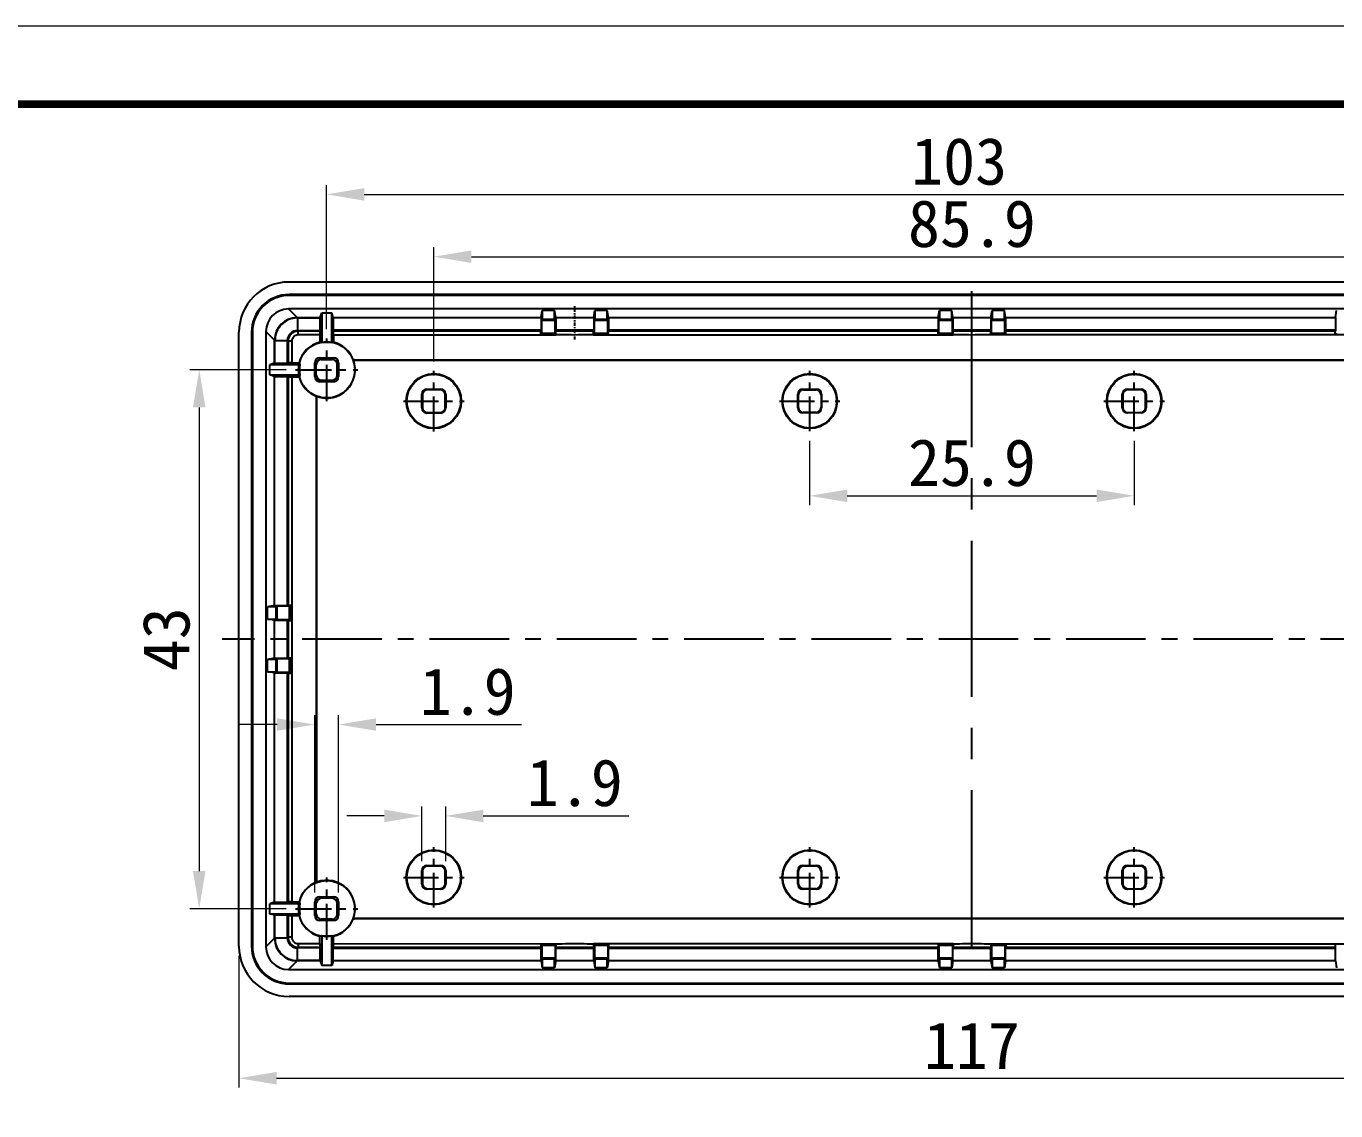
# Model space of a CAD drawing. Header units: millimetres. Extents: x 1833 to 2194, y -395 to -144.
# Drawn here: x 2030.9 to 2135.5, y -230.8 to -144.2 of the extents above; entities that cross this region are included whole.
import ezdxf

# ---------------------------------------------------------------- set-up
doc = ezdxf.new("R2010")
doc.units = ezdxf.units.MM
doc.linetypes.add('CENTER', pattern=[50.8, 31.75, -6.35, 6.35, -6.35])
doc.layers.add('dim', color=3, linetype='Continuous', lineweight=9)
doc.layers.add('from', color=7, linetype='Continuous', lineweight=13)
doc.styles.add('宋体', font='SimSun.ttf')
doc.dimstyles.new('YanXiu', dxfattribs={"dimscale": 1.5, "dimtxt": 2.5, "dimasz": 2.2, "dimexe": 0.65, "dimexo": 0.65, "dimgap": 0.5, "dimtad": 1, "dimdsep": 46, "dimtxsty": '宋体', "dimcen": 0, "dimclrd": 3, "dimclre": 3, "dimclrt": 3, "dimazin": 2, "dimtfac": 1, "dimtofl": 0, "dimtmove": 0, "dimatfit": 3, "dimfxl": 0, "dimlwd": 5, "dimlwe": 5, "dimarcsym": 0})

# ---------------------------------------------------------------- blocks, each defined once
blk = doc.blocks.new('*D13')
at = {"layer": 'Defpoints', "color": 0}
for p in [(2047.92, -217.64), (2164.92, -217.64), (2164.92, -228.17)]:
    blk.add_point(p, dxfattribs=at)
at = {"layer": 'dim', "color": 3, "lineweight": 5}
for p, q in [((2047.92, -218.39), (2047.92, -228.92)), ((2164.92, -218.39), (2164.92, -228.92)), ((2050.92, -228.17), (2161.92, -228.17))]:
    blk.add_line(p, q, dxfattribs=at)
at = {"layer": 'dim', "color": 3}
for points in [[(2050.92, -227.67), (2050.92, -228.67), (2047.92, -228.17)], [(2161.92, -227.67), (2161.92, -228.67), (2164.92, -228.17)]]:
    blk.add_solid(points, dxfattribs=at)
at = {"layer": 'dim', "color": 3, "insert": (2106.42, -225.55), "char_height": 3.75, "attachment_point": 5, "style": '宋体'}
blk.add_mtext('117', dxfattribs=at)
blk = doc.blocks.new('*D11')
at = {"layer": 'Defpoints', "color": 0}
for p in [(2149.37, -162.62), (2063.47, -171.73), (2149.37, -171.73)]:
    blk.add_point(p, dxfattribs=at)
at = {"layer": 'dim', "color": 3, "lineweight": 5}
for p, q in [((2063.47, -170.98), (2063.47, -161.87)), ((2149.37, -170.98), (2149.37, -161.87)), ((2066.47, -162.62), (2146.37, -162.62))]:
    blk.add_line(p, q, dxfattribs=at)
at = {"layer": 'dim', "color": 3}
for points in [[(2066.47, -162.12), (2066.47, -163.12), (2063.47, -162.62)], [(2146.37, -162.12), (2146.37, -163.12), (2149.37, -162.62)]]:
    blk.add_solid(points, dxfattribs=at)
at = {"layer": 'dim', "color": 3, "insert": (2106.42, -160), "char_height": 3.75, "attachment_point": 5, "style": '宋体'}
blk.add_mtext('85.9', dxfattribs=at)
blk = doc.blocks.new('*D10')
at = {"layer": 'Defpoints', "color": 0}
for p in [(2157.92, -157.65), (2054.92, -169.15), (2157.92, -169.15)]:
    blk.add_point(p, dxfattribs=at)
at = {"layer": 'dim', "color": 3, "lineweight": 5}
for p, q in [((2054.92, -168.4), (2054.92, -156.9)), ((2057.92, -157.65), (2154.92, -157.65)), ((2157.92, -168.4), (2157.92, -156.9))]:
    blk.add_line(p, q, dxfattribs=at)
at = {"layer": 'dim', "color": 3}
for points in [[(2057.92, -157.15), (2057.92, -158.15), (2054.92, -157.65)], [(2154.92, -157.15), (2154.92, -158.15), (2157.92, -157.65)]]:
    blk.add_solid(points, dxfattribs=at)
at = {"layer": 'dim', "color": 3, "insert": (2105.4, -155.03), "char_height": 3.75, "attachment_point": 5, "style": '宋体'}
blk.add_mtext('103', dxfattribs=at)
blk = doc.blocks.new('*D9')
at = {"layer": 'Defpoints', "color": 0}
for p in [(2052.43, -171.64), (2044.75, -214.64), (2052.43, -214.64)]:
    blk.add_point(p, dxfattribs=at)
at = {"layer": 'dim', "color": 3, "lineweight": 5}
for p, q in [((2051.68, -171.64), (2044, -171.64)), ((2044.75, -174.64), (2044.75, -211.64)), ((2051.68, -214.64), (2044, -214.64))]:
    blk.add_line(p, q, dxfattribs=at)
at = {"layer": 'dim', "color": 3}
for points in [[(2044.25, -174.64), (2045.25, -174.64), (2044.75, -171.64)], [(2044.25, -211.64), (2045.25, -211.64), (2044.75, -214.64)]]:
    blk.add_solid(points, dxfattribs=at)
at = {"layer": 'dim', "color": 3, "insert": (2042.13, -193.14), "char_height": 3.75, "attachment_point": 5, "rotation": 90, "style": '宋体'}
blk.add_mtext('43', dxfattribs=at)
blk = doc.blocks.new('*D19')
at = {"layer": 'Defpoints', "color": 0}
for p in [(2064.42, -207.24), (2062.52, -211.59), (2064.42, -211.59)]:
    blk.add_point(p, dxfattribs=at)
at = {"layer": 'dim', "color": 3, "lineweight": 5}
for p, q in [((2062.52, -210.84), (2062.52, -206.49)), ((2064.42, -210.84), (2064.42, -206.49)), ((2059.52, -207.24), (2056.52, -207.24)), ((2067.42, -207.24), (2079.03, -207.24))]:
    blk.add_line(p, q, dxfattribs=at)
at = {"layer": 'dim', "color": 3}
for points in [[(2059.52, -206.74), (2059.52, -207.74), (2062.52, -207.24)], [(2067.42, -206.74), (2067.42, -207.74), (2064.42, -207.24)]]:
    blk.add_solid(points, dxfattribs=at)
at = {"layer": 'dim', "color": 3, "insert": (2074.73, -204.61), "char_height": 3.75, "attachment_point": 5, "style": '宋体'}
blk.add_mtext('1.9', dxfattribs=at)
blk = doc.blocks.new('*D20')
at = {"layer": 'Defpoints', "color": 0}
for p in [(2055.87, -199.95), (2053.97, -214.09), (2055.87, -214.09)]:
    blk.add_point(p, dxfattribs=at)
at = {"layer": 'dim', "color": 3, "lineweight": 5}
for p, q in [((2053.97, -213.34), (2053.97, -199.2)), ((2055.87, -213.34), (2055.87, -199.2)), ((2050.97, -199.95), (2047.97, -199.95)), ((2058.87, -199.95), (2070.48, -199.95))]:
    blk.add_line(p, q, dxfattribs=at)
at = {"layer": 'dim', "color": 3}
for points in [[(2050.97, -199.45), (2050.97, -200.45), (2053.97, -199.95)], [(2058.87, -199.45), (2058.87, -200.45), (2055.87, -199.95)]]:
    blk.add_solid(points, dxfattribs=at)
at = {"layer": 'dim', "color": 3, "insert": (2066.18, -197.33), "char_height": 3.75, "attachment_point": 5, "style": '宋体'}
blk.add_mtext('1.9', dxfattribs=at)
blk = doc.blocks.new('*D29')
at = {"layer": 'Defpoints', "color": 0}
for p in [(2093.47, -176.55), (2119.37, -176.55), (2119.37, -181.7)]:
    blk.add_point(p, dxfattribs=at)
at = {"layer": 'dim', "color": 3, "lineweight": 5}
for p, q in [((2093.47, -177.3), (2093.47, -182.45)), ((2119.37, -177.3), (2119.37, -182.45)), ((2096.47, -181.7), (2116.37, -181.7))]:
    blk.add_line(p, q, dxfattribs=at)
at = {"layer": 'dim', "color": 3}
for points in [[(2096.47, -181.2), (2096.47, -182.2), (2093.47, -181.7)], [(2116.37, -181.2), (2116.37, -182.2), (2119.37, -181.7)]]:
    blk.add_solid(points, dxfattribs=at)
at = {"layer": 'dim', "color": 3, "insert": (2106.42, -179.07), "char_height": 3.75, "attachment_point": 5, "style": '宋体'}
blk.add_mtext('25.9', dxfattribs=at)

msp = doc.modelspace()

# ---------------------------------------------------------------- linework, layer by layer
at = {"color": 1, "linetype": 'CENTER', "ltscale": 0.392022}
msp.add_line((2106.424, -217.643), (2106.424, -163.437), dxfattribs=at)
msp.add_line((2106.424, -217.643), (2106.424, -163.437), dxfattribs=at)
at = {"color": 7, "linetype": 'Continuous'}
for p, q in [((2160.925, -164.642), (2051.922, -164.642)), ((2160.924, -165.642), (2051.924, -165.642)), ((2051.924, -165.642), (2051.924, -165.712)), ((2160.924, -165.712), (2051.924, -165.712)), ((2160.976, -166.79), (2051.872, -166.79)), ((2051.872, -166.79), (2052.563, -167.481)), ((2054.398, -167.481), (2054.524, -167.104)), ((2054.524, -167.104), (2055.324, -167.104)), ((2054.524, -167.104), (2054.524, -169.502)), ((2055.449, -167.481), (2055.324, -167.104)), ((2055.324, -169.502), (2055.324, -167.104)), ((2072.039, -167.481), (2072.132, -166.921)), ((2073.116, -166.921), (2072.132, -166.921)), ((2072.132, -166.921), (2072.132, -167.625)), ((2073.209, -167.481), (2073.116, -166.921)), ((2073.116, -167.625), (2073.116, -166.921)), ((2076.239, -167.481), (2076.332, -166.921)), ((2077.316, -166.921), (2076.332, -166.921)), ((2076.332, -166.921), (2076.332, -167.625)), ((2077.409, -167.481), (2077.316, -166.921)), ((2077.316, -167.625), (2077.316, -166.921)), ((2103.739, -167.481), (2103.832, -166.921)), ((2104.816, -166.921), (2103.832, -166.921)), ((2103.832, -166.921), (2103.832, -167.625)), ((2104.909, -167.481), (2104.816, -166.921)), ((2104.816, -167.625), (2104.816, -166.921)), ((2107.939, -167.481), (2108.032, -166.921)), ((2109.016, -166.921), (2108.032, -166.921)), ((2108.032, -166.921), (2108.032, -167.625)), ((2109.109, -167.481), (2109.016, -166.921)), ((2109.016, -167.625), (2109.016, -166.921)), ((2135.439, -167.481), (2135.532, -166.921)), ((2052.563, -167.481), (2054.398, -167.481)), ((2052.589, -167.507), (2054.398, -167.507)), ((2052.589, -167.507), (2052.589, -168.507)), ((2054.398, -167.481), (2054.398, -167.507)), ((2055.449, -167.481), (2072.039, -167.481)), ((2055.449, -167.481), (2055.449, -168.481)), ((2072.039, -167.481), (2072.039, -168.481)), ((2072.132, -167.625), (2072.088, -167.712)), ((2073.159, -167.712), (2072.088, -167.712)), ((2072.088, -168.713), (2072.088, -167.712)), ((2073.116, -167.625), (2072.132, -167.625)), ((2073.116, -167.625), (2073.159, -167.712)), ((2073.159, -168.713), (2073.159, -167.712)), ((2073.209, -167.481), (2076.239, -167.481)), ((2073.209, -167.481), (2073.209, -168.481)), ((2076.239, -167.481), (2076.239, -168.481)), ((2076.332, -167.625), (2076.288, -167.712)), ((2077.359, -167.712), (2076.288, -167.712)), ((2076.288, -168.713), (2076.288, -167.712)), ((2077.316, -167.625), (2076.332, -167.625)), ((2077.316, -167.625), (2077.359, -167.712)), ((2077.359, -168.713), (2077.359, -167.712)), ((2077.409, -167.481), (2103.739, -167.481)), ((2077.409, -167.481), (2077.409, -168.481)), ((2103.739, -167.481), (2103.739, -168.481)), ((2103.832, -167.625), (2103.788, -167.712)), ((2104.859, -167.712), (2103.788, -167.712)), ((2103.788, -168.713), (2103.788, -167.712)), ((2104.816, -167.625), (2103.832, -167.625)), ((2104.816, -167.625), (2104.859, -167.712)), ((2104.859, -168.713), (2104.859, -167.712)), ((2104.909, -167.481), (2107.939, -167.481)), ((2104.909, -167.481), (2104.909, -168.481)), ((2107.939, -167.481), (2107.939, -168.481)), ((2108.032, -167.625), (2107.988, -167.712)), ((2109.059, -167.712), (2107.988, -167.712)), ((2107.988, -168.713), (2107.988, -167.712)), ((2109.016, -167.625), (2108.032, -167.625)), ((2109.016, -167.625), (2109.059, -167.712)), ((2109.059, -168.713), (2109.059, -167.712)), ((2109.109, -167.481), (2135.439, -167.481)), ((2109.109, -167.481), (2109.109, -168.481)), ((2135.439, -167.481), (2135.439, -168.481)), ((2047.924, -217.643), (2047.924, -168.64)), ((2048.925, -168.642), (2048.994, -168.642)), ((2048.925, -168.642), (2048.925, -217.641)), ((2048.994, -168.642), (2048.994, -217.641)), ((2050.072, -168.589), (2050.763, -169.28)), ((2050.072, -168.589), (2050.072, -217.694)), ((2050.763, -171.116), (2050.763, -169.28)), ((2050.789, -169.307), (2051.789, -169.307)), ((2050.789, -171.116), (2050.789, -169.307)), ((2051.789, -169.307), (2051.845, -169.363)), ((2051.789, -171.107), (2051.789, -169.307)), ((2052.589, -168.507), (2054.39, -168.507)), ((2052.589, -168.507), (2052.645, -168.563)), ((2054.371, -168.563), (2052.645, -168.563)), ((2052.645, -168.863), (2052.645, -168.563)), ((2054.368, -168.863), (2052.645, -168.863)), ((2054.368, -168.863), (2054.368, -169.441)), ((2054.39, -168.507), (2054.371, -168.563)), ((2072.039, -168.481), (2055.449, -168.481)), ((2055.449, -168.481), (2055.477, -168.563)), ((2072.025, -168.563), (2055.477, -168.563)), ((2055.479, -168.863), (2073.224, -168.842)), ((2055.479, -168.863), (2055.479, -169.441)), ((2072.088, -168.713), (2072.024, -168.842)), ((2072.039, -168.481), (2072.025, -168.563)), ((2072.088, -168.713), (2073.159, -168.713)), ((2073.159, -168.713), (2073.224, -168.842)), ((2076.239, -168.481), (2073.209, -168.481)), ((2073.209, -168.481), (2073.223, -168.563)), ((2076.225, -168.563), (2073.223, -168.563)), ((2076.288, -168.713), (2076.224, -168.842)), ((2076.224, -168.842), (2104.924, -168.842)), ((2076.239, -168.481), (2076.225, -168.563)), ((2076.288, -168.713), (2077.359, -168.713)), ((2077.359, -168.713), (2077.424, -168.842)), ((2103.739, -168.481), (2077.409, -168.481)), ((2077.409, -168.481), (2077.423, -168.563)), ((2103.725, -168.563), (2077.423, -168.563)), ((2103.788, -168.713), (2103.724, -168.842)), ((2103.739, -168.481), (2103.725, -168.563)), ((2103.788, -168.713), (2104.859, -168.713)), ((2104.859, -168.713), (2104.924, -168.842)), ((2107.939, -168.481), (2104.909, -168.481)), ((2104.909, -168.481), (2104.923, -168.563)), ((2107.925, -168.563), (2104.923, -168.563)), ((2107.988, -168.713), (2107.924, -168.842)), ((2136.624, -168.842), (2107.924, -168.842)), ((2107.939, -168.481), (2107.925, -168.563)), ((2107.988, -168.713), (2109.059, -168.713)), ((2109.059, -168.713), (2109.124, -168.842)), ((2135.439, -168.481), (2109.109, -168.481)), ((2109.109, -168.481), (2109.123, -168.563)), ((2135.425, -168.563), (2109.123, -168.563)), ((2135.488, -168.713), (2135.424, -168.842)), ((2135.439, -168.481), (2135.425, -168.563)), ((2052.145, -169.363), (2051.845, -169.363)), ((2051.845, -169.363), (2051.845, -171.089)), ((2052.145, -169.363), (2052.145, -171.086)), ((2050.763, -171.116), (2050.386, -171.242)), ((2052.785, -171.242), (2050.386, -171.242)), ((2050.386, -172.042), (2050.386, -171.242)), ((2050.763, -171.116), (2050.789, -171.116)), ((2051.789, -171.107), (2051.845, -171.089)), ((2052.145, -171.086), (2052.723, -171.086)), ((2054.093, -171.211), (2053.974, -171.092)), ((2053.974, -172.192), (2053.974, -171.092)), ((2054.093, -172.072), (2054.093, -171.211)), ((2054.374, -170.692), (2055.474, -170.692)), ((2054.493, -170.811), (2054.374, -170.692)), ((2054.493, -170.811), (2055.354, -170.811)), ((2055.354, -170.811), (2055.474, -170.692)), ((2055.754, -171.211), (2055.874, -171.092)), ((2055.754, -172.072), (2055.754, -171.211)), ((2055.874, -171.092), (2055.874, -172.192)), ((2057.145, -170.837), (2155.703, -170.837)), ((2057.145, -170.863), (2057.145, -170.837)), ((2057.145, -170.863), (2155.703, -170.863)), ((2050.386, -172.042), (2052.785, -172.042)), ((2050.763, -172.167), (2050.386, -172.042)), ((2050.763, -172.167), (2051.764, -172.167)), ((2050.763, -190.456), (2050.763, -172.167)), ((2051.764, -172.167), (2051.845, -172.194)), ((2051.764, -172.167), (2051.764, -190.456)), ((2051.845, -172.194), (2051.845, -190.443)), ((2052.145, -172.197), (2052.723, -172.197)), ((2052.145, -172.197), (2052.145, -214.086)), ((2054.093, -172.072), (2053.974, -172.192)), ((2055.874, -172.192), (2055.754, -172.072)), ((2054.493, -172.472), (2054.374, -172.592)), ((2055.474, -172.592), (2054.374, -172.592)), ((2054.493, -172.472), (2055.354, -172.472)), ((2055.474, -172.592), (2055.354, -172.472)), ((2062.924, -173.192), (2064.024, -173.192)), ((2062.924, -173.192), (2062.97, -173.238)), ((2063.978, -173.238), (2062.97, -173.238)), ((2064.024, -173.192), (2063.978, -173.238)), ((2092.967, -173.235), (2092.924, -173.191)), ((2092.924, -173.191), (2094.024, -173.191)), ((2092.967, -173.235), (2093.98, -173.235)), ((2093.98, -173.235), (2094.024, -173.191)), ((2118.824, -173.191), (2119.924, -173.191)), ((2118.824, -173.191), (2118.87, -173.238)), ((2119.878, -173.238), (2118.87, -173.238)), ((2119.878, -173.238), (2119.924, -173.191)), ((2054.145, -173.863), (2054.119, -173.863)), ((2054.119, -212.42), (2054.119, -173.863)), ((2054.145, -212.42), (2054.145, -173.863)), ((2062.524, -173.592), (2062.57, -173.638)), ((2062.524, -174.692), (2062.524, -173.592)), ((2062.57, -173.638), (2062.57, -174.645)), ((2064.424, -173.592), (2064.378, -173.638)), ((2064.378, -174.645), (2064.378, -173.638)), ((2064.424, -173.592), (2064.424, -174.692)), ((2092.524, -174.691), (2092.524, -173.591)), ((2092.567, -173.635), (2092.524, -173.591)), ((2092.567, -174.648), (2092.567, -173.635)), ((2094.38, -173.635), (2094.424, -173.591)), ((2094.38, -173.635), (2094.38, -174.648)), ((2094.424, -173.591), (2094.424, -174.691)), ((2118.424, -174.691), (2118.424, -173.591)), ((2118.424, -173.591), (2118.47, -173.638)), ((2118.47, -173.638), (2118.47, -174.645)), ((2120.278, -173.638), (2120.324, -173.591)), ((2120.278, -174.645), (2120.278, -173.638)), ((2120.324, -173.591), (2120.324, -174.691)), ((2062.524, -174.692), (2062.57, -174.645)), ((2062.924, -175.092), (2062.97, -175.045)), ((2064.024, -175.092), (2062.924, -175.092)), ((2062.97, -175.045), (2063.978, -175.045)), ((2063.978, -175.045), (2064.024, -175.092)), ((2064.378, -174.645), (2064.424, -174.692)), ((2092.567, -174.648), (2092.524, -174.691)), ((2092.967, -175.048), (2092.924, -175.091)), ((2094.024, -175.091), (2092.924, -175.091)), ((2093.98, -175.048), (2092.967, -175.048)), ((2093.98, -175.048), (2094.024, -175.091)), ((2094.38, -174.648), (2094.424, -174.691)), ((2118.424, -174.691), (2118.47, -174.645)), ((2118.824, -175.091), (2118.87, -175.045)), ((2119.924, -175.091), (2118.824, -175.091)), ((2118.87, -175.045), (2119.878, -175.045)), ((2119.924, -175.091), (2119.878, -175.045)), ((2120.324, -174.691), (2120.278, -174.645)), ((2050.763, -190.456), (2050.203, -190.55)), ((2050.855, -190.55), (2050.203, -190.55)), ((2050.203, -191.533), (2050.203, -190.55)), ((2050.763, -190.456), (2051.764, -190.456)), ((2050.855, -190.55), (2050.942, -190.506)), ((2050.855, -190.55), (2050.855, -191.533)), ((2051.943, -190.506), (2050.942, -190.506)), ((2050.942, -190.506), (2050.942, -191.577)), ((2051.764, -190.456), (2051.845, -190.443)), ((2051.943, -190.506), (2052.072, -190.442)), ((2051.943, -191.577), (2051.943, -190.506)), ((2052.072, -191.642), (2052.072, -190.442)), ((2050.203, -191.533), (2050.855, -191.533)), ((2050.763, -191.627), (2050.203, -191.533)), ((2050.763, -191.627), (2051.764, -191.627)), ((2050.763, -194.656), (2050.763, -191.627)), ((2050.855, -191.533), (2050.942, -191.577)), ((2050.942, -191.577), (2051.943, -191.577)), ((2051.764, -191.627), (2051.845, -191.64)), ((2051.764, -191.627), (2051.764, -194.656)), ((2051.845, -191.64), (2051.845, -194.643)), ((2051.943, -191.577), (2052.072, -191.642)), ((2050.763, -194.656), (2050.203, -194.75)), ((2050.855, -194.75), (2050.203, -194.75)), ((2050.203, -195.733), (2050.203, -194.75)), ((2050.763, -194.656), (2051.764, -194.656)), ((2050.855, -194.75), (2050.942, -194.706)), ((2050.855, -194.75), (2050.855, -195.733)), ((2051.943, -194.706), (2050.942, -194.706)), ((2050.942, -194.706), (2050.942, -195.777)), ((2051.764, -194.656), (2051.845, -194.643)), ((2051.943, -194.706), (2052.072, -194.642)), ((2051.943, -195.777), (2051.943, -194.706)), ((2052.072, -195.842), (2052.072, -194.642)), ((2050.203, -195.733), (2050.855, -195.733)), ((2050.763, -195.827), (2050.203, -195.733)), ((2050.763, -195.827), (2051.764, -195.827)), ((2050.763, -214.116), (2050.763, -195.827)), ((2050.855, -195.733), (2050.942, -195.777)), ((2050.942, -195.777), (2051.943, -195.777)), ((2051.764, -195.827), (2051.845, -195.84)), ((2051.764, -195.827), (2051.764, -214.116)), ((2051.845, -195.84), (2051.845, -214.089)), ((2051.943, -195.777), (2052.072, -195.842)), ((2062.524, -211.592), (2062.57, -211.638)), ((2062.524, -212.692), (2062.524, -211.592)), ((2062.57, -211.638), (2062.57, -212.645)), ((2062.924, -211.192), (2064.024, -211.192)), ((2062.924, -211.192), (2062.97, -211.238)), ((2063.978, -211.238), (2062.97, -211.238)), ((2063.978, -211.238), (2064.024, -211.192)), ((2064.378, -211.638), (2064.424, -211.592)), ((2064.378, -212.645), (2064.378, -211.638)), ((2064.424, -211.592), (2064.424, -212.692)), ((2092.567, -211.635), (2092.524, -211.591)), ((2092.524, -212.691), (2092.524, -211.591)), ((2092.567, -212.648), (2092.567, -211.635)), ((2092.967, -211.235), (2092.924, -211.191)), ((2092.924, -211.191), (2094.024, -211.191)), ((2092.967, -211.235), (2093.98, -211.235)), ((2093.98, -211.235), (2094.024, -211.191)), ((2094.38, -211.635), (2094.424, -211.591)), ((2094.38, -211.635), (2094.38, -212.648)), ((2094.424, -211.591), (2094.424, -212.691)), ((2118.424, -211.591), (2118.47, -211.638)), ((2118.424, -212.691), (2118.424, -211.591)), ((2118.47, -211.638), (2118.47, -212.645)), ((2118.824, -211.191), (2119.924, -211.191)), ((2118.824, -211.191), (2118.87, -211.238)), ((2119.878, -211.238), (2118.87, -211.238)), ((2119.924, -211.191), (2119.878, -211.238)), ((2120.324, -211.591), (2120.278, -211.638)), ((2120.278, -212.645), (2120.278, -211.638)), ((2120.324, -211.591), (2120.324, -212.691)), ((2054.145, -212.42), (2054.119, -212.42)), ((2062.524, -212.692), (2062.57, -212.645)), ((2062.924, -213.092), (2062.97, -213.045)), ((2064.024, -213.092), (2062.924, -213.092)), ((2062.97, -213.045), (2063.978, -213.045)), ((2064.024, -213.092), (2063.978, -213.045)), ((2064.424, -212.692), (2064.378, -212.645)), ((2092.567, -212.648), (2092.524, -212.691)), ((2092.967, -213.048), (2092.924, -213.091)), ((2094.024, -213.091), (2092.924, -213.091)), ((2093.98, -213.048), (2092.967, -213.048)), ((2093.98, -213.048), (2094.024, -213.091)), ((2094.38, -212.648), (2094.424, -212.691)), ((2118.424, -212.691), (2118.47, -212.645)), ((2118.824, -213.091), (2118.87, -213.045)), ((2119.924, -213.091), (2118.824, -213.091)), ((2118.87, -213.045), (2119.878, -213.045)), ((2119.878, -213.045), (2119.924, -213.091)), ((2120.278, -212.645), (2120.324, -212.691)), ((2050.763, -214.116), (2050.386, -214.242)), ((2052.785, -214.242), (2050.386, -214.242)), ((2050.386, -215.042), (2050.386, -214.242)), ((2050.763, -214.116), (2051.764, -214.116)), ((2051.764, -214.116), (2051.845, -214.089)), ((2052.145, -214.086), (2052.723, -214.086)), ((2054.093, -214.211), (2053.974, -214.092)), ((2053.974, -215.192), (2053.974, -214.092)), ((2054.093, -215.072), (2054.093, -214.211)), ((2054.374, -213.692), (2055.474, -213.692)), ((2054.493, -213.811), (2054.374, -213.692)), ((2055.354, -213.811), (2054.493, -213.811)), ((2055.474, -213.692), (2055.354, -213.811)), ((2055.874, -214.092), (2055.754, -214.211)), ((2055.754, -215.072), (2055.754, -214.211)), ((2055.874, -214.092), (2055.874, -215.192)), ((2050.386, -215.042), (2052.785, -215.042)), ((2050.763, -215.167), (2050.386, -215.042)), ((2050.763, -215.167), (2050.789, -215.167)), ((2050.763, -217.003), (2050.763, -215.167)), ((2050.789, -216.977), (2050.789, -215.167)), ((2051.789, -215.176), (2051.845, -215.194)), ((2051.789, -216.977), (2051.789, -215.176)), ((2051.845, -215.194), (2051.845, -216.92)), ((2052.145, -215.197), (2052.723, -215.197)), ((2052.145, -215.197), (2052.145, -216.92)), ((2054.093, -215.072), (2053.974, -215.192)), ((2055.754, -215.072), (2055.874, -215.192)), ((2054.493, -215.472), (2054.374, -215.592)), ((2055.474, -215.592), (2054.374, -215.592)), ((2055.354, -215.472), (2054.493, -215.472)), ((2055.354, -215.472), (2055.474, -215.592)), ((2155.703, -215.42), (2057.145, -215.42)), ((2057.145, -215.42), (2057.145, -215.446)), ((2155.703, -215.446), (2057.145, -215.446)), ((2050.072, -217.694), (2050.763, -217.003)), ((2050.789, -216.977), (2051.789, -216.977)), ((2051.789, -216.977), (2051.845, -216.92)), ((2052.145, -216.92), (2051.845, -216.92)), ((2054.368, -217.42), (2054.368, -216.842)), ((2054.524, -216.781), (2054.524, -219.179)), ((2055.324, -219.179), (2055.324, -216.781)), ((2055.479, -217.42), (2055.479, -216.842)), ((2048.925, -217.641), (2048.994, -217.641)), ((2052.589, -217.776), (2052.645, -217.72)), ((2054.39, -217.776), (2052.589, -217.776)), ((2052.589, -218.776), (2052.589, -217.776)), ((2052.645, -217.42), (2054.368, -217.42)), ((2052.645, -217.42), (2052.645, -217.72)), ((2052.645, -217.72), (2054.371, -217.72)), ((2054.39, -217.776), (2054.371, -217.72)), ((2055.449, -217.802), (2055.477, -217.72)), ((2055.449, -217.802), (2072.039, -217.802)), ((2055.449, -218.802), (2055.449, -217.802)), ((2055.477, -217.72), (2072.025, -217.72)), ((2055.479, -217.42), (2073.224, -217.441)), ((2072.088, -217.57), (2072.024, -217.441)), ((2072.039, -217.802), (2072.025, -217.72)), ((2072.039, -218.802), (2072.039, -217.802)), ((2073.159, -217.57), (2072.088, -217.57)), ((2072.088, -217.57), (2072.088, -218.571)), ((2073.159, -217.57), (2073.224, -217.441)), ((2073.159, -217.57), (2073.159, -218.571)), ((2073.209, -217.802), (2073.223, -217.72)), ((2073.209, -217.802), (2076.239, -217.802)), ((2073.209, -218.802), (2073.209, -217.802)), ((2073.223, -217.72), (2076.225, -217.72)), ((2104.924, -217.441), (2076.224, -217.441)), ((2076.288, -217.57), (2076.224, -217.441)), ((2076.239, -217.802), (2076.225, -217.72)), ((2076.239, -218.802), (2076.239, -217.802)), ((2077.359, -217.57), (2076.288, -217.57)), ((2076.288, -217.57), (2076.288, -218.571)), ((2077.359, -217.57), (2077.424, -217.441)), ((2077.359, -217.57), (2077.359, -218.571)), ((2077.409, -217.802), (2077.423, -217.72)), ((2077.409, -217.802), (2103.739, -217.802)), ((2077.409, -218.802), (2077.409, -217.802)), ((2077.423, -217.72), (2103.725, -217.72)), ((2103.788, -217.57), (2103.724, -217.441)), ((2103.739, -217.802), (2103.725, -217.72)), ((2103.739, -218.802), (2103.739, -217.802)), ((2103.788, -217.57), (2103.788, -218.571)), ((2104.859, -217.57), (2103.788, -217.57)), ((2104.859, -217.57), (2104.924, -217.441)), ((2104.859, -217.57), (2104.859, -218.571)), ((2104.909, -217.802), (2104.923, -217.72)), ((2104.909, -218.802), (2104.909, -217.802)), ((2104.909, -217.802), (2107.939, -217.802)), ((2104.923, -217.72), (2107.925, -217.72)), ((2107.988, -217.57), (2107.924, -217.441)), ((2107.924, -217.441), (2136.624, -217.441)), ((2107.939, -217.802), (2107.925, -217.72)), ((2107.939, -218.802), (2107.939, -217.802)), ((2107.988, -217.57), (2107.988, -218.571)), ((2109.059, -217.57), (2107.988, -217.57)), ((2109.059, -217.57), (2109.124, -217.441)), ((2109.059, -217.57), (2109.059, -218.571)), ((2109.109, -217.802), (2109.123, -217.72)), ((2109.109, -218.802), (2109.109, -217.802)), ((2109.109, -217.802), (2135.439, -217.802)), ((2109.123, -217.72), (2135.425, -217.72)), ((2135.488, -217.57), (2135.424, -217.441)), ((2135.439, -217.802), (2135.425, -217.72)), ((2135.439, -218.802), (2135.439, -217.802)), ((2051.872, -219.493), (2052.563, -218.802)), ((2051.872, -219.493), (2160.976, -219.493)), ((2054.398, -218.802), (2052.563, -218.802)), ((2054.398, -218.776), (2052.589, -218.776)), ((2054.398, -218.802), (2054.398, -218.776)), ((2054.398, -218.802), (2054.524, -219.179)), ((2055.324, -219.179), (2054.524, -219.179)), ((2055.449, -218.802), (2055.324, -219.179)), ((2072.039, -218.802), (2055.449, -218.802)), ((2072.039, -218.802), (2072.132, -219.362)), ((2072.088, -218.571), (2073.159, -218.571)), ((2072.132, -218.658), (2072.088, -218.571)), ((2073.116, -218.658), (2072.132, -218.658)), ((2072.132, -218.658), (2072.132, -219.362)), ((2073.116, -219.362), (2072.132, -219.362)), ((2073.116, -218.658), (2073.159, -218.571)), ((2073.116, -219.362), (2073.116, -218.658)), ((2073.209, -218.802), (2073.116, -219.362)), ((2076.239, -218.802), (2073.209, -218.802)), ((2076.239, -218.802), (2076.332, -219.362)), ((2076.288, -218.571), (2077.359, -218.571)), ((2076.332, -218.658), (2076.288, -218.571)), ((2077.316, -218.658), (2076.332, -218.658)), ((2076.332, -218.658), (2076.332, -219.362)), ((2077.316, -219.362), (2076.332, -219.362)), ((2077.316, -218.658), (2077.359, -218.571)), ((2077.316, -219.362), (2077.316, -218.658)), ((2077.409, -218.802), (2077.316, -219.362)), ((2103.739, -218.802), (2077.409, -218.802)), ((2103.739, -218.802), (2103.832, -219.362)), ((2103.832, -218.658), (2103.788, -218.571)), ((2103.788, -218.571), (2104.859, -218.571)), ((2103.832, -218.658), (2103.832, -219.362)), ((2104.816, -218.658), (2103.832, -218.658)), ((2104.816, -219.362), (2103.832, -219.362)), ((2104.816, -218.658), (2104.859, -218.571)), ((2104.816, -219.362), (2104.816, -218.658)), ((2104.909, -218.802), (2104.816, -219.362)), ((2107.939, -218.802), (2104.909, -218.802)), ((2107.939, -218.802), (2108.032, -219.362)), ((2108.032, -218.658), (2107.988, -218.571)), ((2107.988, -218.571), (2109.059, -218.571)), ((2108.032, -218.658), (2108.032, -219.362)), ((2109.016, -218.658), (2108.032, -218.658)), ((2109.016, -219.362), (2108.032, -219.362)), ((2109.016, -218.658), (2109.059, -218.571)), ((2109.016, -219.362), (2109.016, -218.658)), ((2109.109, -218.802), (2109.016, -219.362)), ((2135.439, -218.802), (2109.109, -218.802)), ((2135.439, -218.802), (2135.532, -219.362)), ((2051.924, -220.571), (2160.924, -220.571)), ((2051.924, -220.641), (2051.924, -220.571)), ((2051.924, -220.641), (2160.924, -220.641)), ((2160.925, -221.642), (2051.922, -221.642))]:
    msp.add_line(p, q, dxfattribs=at)
at = {"color": 1, "linetype": 'CENTER', "ltscale": 0.008007}
for p, q in [((2074.724, -169.24), (2074.724, -166.564)), ((2106.424, -168.713), (2106.424, -167.712))]:
    msp.add_line(p, q, dxfattribs=at)
at = {"color": 1, "linetype": 'CENTER', "ltscale": 0.090671}
for p, q in [((2054.924, -174.135), (2054.924, -169.148)), ((2052.43, -171.642), (2057.417, -171.642))]:
    msp.add_line(p, q, dxfattribs=at)
at = {"color": 1, "linetype": 'CENTER', "ltscale": 0.087745}
for p, q in [((2063.474, -176.555), (2063.474, -171.729)), ((2093.474, -176.554), (2093.474, -171.728)), ((2119.374, -176.554), (2119.374, -171.728)), ((2061.061, -174.142), (2065.887, -174.142)), ((2091.061, -174.141), (2095.887, -174.141)), ((2116.961, -174.141), (2121.787, -174.141)), ((2063.474, -214.555), (2063.474, -209.729)), ((2093.474, -214.554), (2093.474, -209.728)), ((2119.374, -214.554), (2119.374, -209.728)), ((2061.061, -212.142), (2065.887, -212.142)), ((2091.061, -212.141), (2095.887, -212.141)), ((2116.961, -212.141), (2121.787, -212.141))]:
    msp.add_line(p, q, dxfattribs=at)
at = {"color": 1, "linetype": 'CENTER', "ltscale": 0.2}
msp.add_line((2160.925, -193.142), (2046.585, -193.142), dxfattribs=at)
at = {"color": 1, "linetype": 'CENTER', "ltscale": 0.090775}
for p, q in [((2054.924, -217.138), (2054.924, -212.145)), ((2052.428, -214.642), (2057.42, -214.642))]:
    msp.add_line(p, q, dxfattribs=at)
at = {"color": 7, "linetype": 'Continuous'}
for centre, radius in [((2054.924, -171.642), 2.25), ((2063.474, -174.142), 2.194), ((2063.474, -174.142), 2.15), ((2093.474, -174.141), 2.194), ((2093.474, -174.141), 2.15), ((2119.374, -174.141), 2.194), ((2119.374, -174.141), 2.15), ((2063.474, -212.142), 2.194), ((2063.474, -212.142), 2.15), ((2093.474, -212.141), 2.194), ((2093.474, -212.141), 2.15), ((2119.374, -212.141), 2.194), ((2119.374, -212.141), 2.15), ((2054.924, -214.642), 2.25)]:
    msp.add_circle(centre, radius, dxfattribs=at)
for centre, radius, start, end in [((2051.924, -168.641), 2.999, 89.9953, 180.0047), ((2051.924, -168.641), 2.929, 89.99519, 180.00481), ((2052.589, -169.306), 1.799, 89.99315, 180.00635), ((2052.588, -169.306), 0.799, 89.92159, 180.07931), ((2052.645, -169.363), 0.8, 90.00688, 179.98718), ((2052.645, -169.363), 0.5, 89.99311, 180.00689), ((2054.924, -171.642), 2.269, 104.16464, 165.83536), ((2054.924, -171.642), 2.176, 79.40834, 100.59166), ((2054.924, -171.642), 2.269, 20.72988, 75.83536), ((2054.924, -171.642), 2.176, 169.40834, 190.59166), ((2054.924, -171.642), 2.267, 249.94624, 20.05376), ((2057.145, -173.863), 3.026, 90, 91.87192), ((2054.888, -171.423), 2.236, 14.46063, 15.14973), ((2057.145, -173.863), 3, 90, 91.75696), ((2054.924, -171.642), 2.269, 194.16464, 249.27012), ((2057.145, -173.863), 3.026, 178.12808, 180), ((2054.705, -171.606), 2.236, 254.85027, 255.53937), ((2057.145, -173.863), 3, 178.24304, 180), ((2062.924, -174.692), 0.4, 179.9991, 270.0009), ((2054.924, -214.642), 2.269, 110.72988, 165.83536), ((2057.145, -212.42), 3.026, 180, 181.87192), ((2054.705, -214.677), 2.236, 104.46063, 105.14973), ((2057.145, -212.42), 3, 180, 181.75696), ((2054.924, -214.642), 2.267, 339.94624, 110.05376), ((2054.924, -214.642), 2.176, 169.40834, 190.59166), ((2054.924, -214.642), 2.269, 194.16464, 255.83536), ((2054.924, -214.642), 2.269, 284.16464, 339.27012), ((2054.888, -214.86), 2.236, 344.85027, 345.53937), ((2057.145, -212.42), 3.026, 268.12808, 270), ((2057.145, -212.42), 3, 268.24304, 270), ((2052.589, -216.977), 1.799, 179.99314, 270.00634), ((2052.588, -216.978), 0.799, 179.92159, 270.07931), ((2052.645, -216.92), 0.8, 180.00688, 269.98718), ((2052.645, -216.92), 0.5, 179.99311, 270.00689), ((2054.924, -214.642), 2.176, 259.40834, 280.59166), ((2051.924, -217.642), 2.999, 179.99529, 270.00471), ((2051.924, -217.642), 2.929, 179.99518, 270.00482)]:
    msp.add_arc(centre, radius, start, end, dxfattribs=at)
for centre, major_axis, ratio, start_param, end_param in [((2051.925, -168.643), (2.83, -2.83), 0.999315, 2.3565371, 3.9266482), ((2051.873, -168.591), (1.274, -1.274), 0.999315, 2.3565371, 3.9266482), ((2052.564, -169.282), (-1.274, 1.274), 0.999315, -0.7850555, 0.7850555), ((2054.39, -167.507), (0, 1), 0.0087269, -3.1154127, -1.5707963), ((2054.371, -168.863), (0, 0.3), 0.0087269, 0.0261799, 1.5707963), ((2055.477, -168.863), (0, 0.3), 0.0087269, -1.5707963, -0.0261799), ((2073.223, -168.863), (0, 0.3), 0.0043634, -1.5021938, -0.0261799), ((2077.423, -168.863), (0, 0.3), 0.0043634, -1.5021938, -0.0261799), ((2104.923, -168.863), (0, 0.3), 0.0043634, -1.5021938, -0.0261799), ((2109.123, -168.863), (0, 0.3), 0.0043634, -1.5021938, -0.0261799), ((2053.109, -171.642), (3.025, 0), 0.8000073, 1.0840314, 1.1412906), ((2056.739, -171.642), (3.025, 0), 0.8000073, 2.000302, 2.0575612), ((2050.789, -171.107), (1, 0), 0.0087269, -1.5707963, -0.0261799), ((2052.145, -171.089), (0.3, 0), 0.0087269, 1.5707963, 3.1154127), ((2054.924, -169.826), (0, 3.025), 0.8000073, -4.2828833, -4.2256241), ((2054.374, -171.092), (0.283, -0.283), 0.9999726, 2.3562082, 3.9269771), ((2054.493, -171.211), (0.283, -0.283), 0.9999726, 2.3562082, 3.9269771), ((2055.354, -171.211), (-0.283, -0.283), 0.9999726, 2.3562082, 3.9269771), ((2055.474, -171.092), (0.283, 0.283), 0.9999726, -0.7853845, 0.7853845), ((2052.145, -172.194), (0.3, 0), 0.0087269, -3.1154127, -1.5707963), ((2054.924, -173.457), (0, 3.025), 0.8000073, 1.0840314, 1.1412906), ((2054.374, -172.192), (0.283, 0.283), 0.9999726, 2.3562082, 3.9269771), ((2054.493, -172.072), (0.283, 0.283), 0.9999726, 2.3562082, 3.9269771), ((2055.354, -172.072), (0.283, -0.283), 0.9999726, -0.7853845, 0.7853845), ((2055.474, -172.192), (0.283, -0.283), 0.9999726, -0.7853845, 0.7853845), ((2062.924, -173.592), (-0.283, 0.283), 0.9999239, -0.7853601, 0.7853601), ((2062.97, -173.638), (0.283, -0.283), 0.9999239, 2.3562326, 3.9269527), ((2063.978, -173.638), (-0.283, -0.283), 0.9999239, 2.3562326, 3.9269527), ((2064.024, -173.592), (0.283, 0.283), 0.9999239, -0.7853601, 0.7853601), ((2092.924, -173.591), (0.283, -0.283), 0.9999239, 2.3562326, 3.9269527), ((2092.967, -173.635), (0.283, -0.283), 0.9999239, 2.3562326, 3.9269527), ((2093.98, -173.635), (-0.283, -0.283), 0.9999239, 2.3562326, 3.9269527), ((2094.024, -173.591), (0.283, 0.283), 0.9999239, -0.7853601, 0.7853601), ((2118.824, -173.591), (0.283, -0.283), 0.9999239, 2.3562326, 3.9269527), ((2118.87, -173.638), (0.283, -0.283), 0.9999239, 2.3562326, 3.9269527), ((2119.878, -173.638), (0.283, 0.283), 0.9999239, -0.7853601, 0.7853601), ((2119.924, -173.591), (0.283, 0.283), 0.9999239, -0.7853601, 0.7853601), ((2062.97, -174.645), (0.283, 0.283), 0.9999239, 2.3562326, 3.9269527), ((2063.978, -174.645), (0.283, -0.283), 0.9999239, -0.7853601, 0.7853601), ((2064.024, -174.692), (-0.283, 0.283), 0.9999239, -3.9269527, -2.3562326), ((2092.924, -174.691), (0.283, 0.283), 0.9999239, -3.9269527, -2.3562326), ((2092.967, -174.648), (0.283, 0.283), 0.9999239, 2.3562326, 3.9269527), ((2093.98, -174.648), (-0.283, 0.283), 0.9999239, 2.3562326, 3.9269527), ((2094.024, -174.691), (0.283, -0.283), 0.9999239, -0.7853601, 0.7853601), ((2118.824, -174.691), (0.283, 0.283), 0.9999239, -3.9269527, -2.3562326), ((2118.87, -174.645), (0.283, 0.283), 0.9999239, 2.3562326, 3.9269527), ((2119.878, -174.645), (-0.283, 0.283), 0.9999239, 2.3562326, 3.9269527), ((2119.924, -174.691), (0.283, -0.283), 0.9999239, -0.7853601, 0.7853601), ((2052.145, -190.443), (0.3, 0), 0.0043634, 1.8166284, 3.1154127), ((2052.145, -191.64), (0.3, 0), 0.0043634, -3.1154127, -1.8166284), ((2052.145, -194.643), (0.3, 0), 0.0043634, 1.8166284, 3.1154127), ((2052.145, -195.84), (0.3, 0), 0.0043634, -3.1154127, -1.8166284), ((2062.924, -211.592), (-0.283, 0.283), 0.9999239, -0.7853601, 0.7853601), ((2062.97, -211.638), (0.283, -0.283), 0.9999239, 2.3562326, 3.9269527), ((2063.978, -211.638), (0.283, 0.283), 0.9999239, -0.7853601, 0.7853601), ((2064.024, -211.592), (0.283, 0.283), 0.9999239, -0.7853601, 0.7853601), ((2092.924, -211.591), (0.283, -0.283), 0.9999239, 2.3562326, 3.9269527), ((2092.967, -211.635), (0.283, -0.283), 0.9999239, 2.3562326, 3.9269527), ((2093.98, -211.635), (-0.283, -0.283), 0.9999239, 2.3562326, 3.9269527), ((2094.024, -211.591), (0.283, 0.283), 0.9999239, -0.7853601, 0.7853601), ((2118.824, -211.591), (0.283, -0.283), 0.9999239, 2.3562326, 3.9269527), ((2118.87, -211.638), (0.283, -0.283), 0.9999239, 2.3562326, 3.9269527), ((2119.878, -211.638), (-0.283, -0.283), 0.9999239, 2.3562326, 3.9269527), ((2119.924, -211.591), (0.283, 0.283), 0.9999239, -0.7853601, 0.7853601), ((2062.924, -212.692), (0.283, 0.283), 0.9999239, -3.9269527, -2.3562326), ((2062.97, -212.645), (0.283, 0.283), 0.9999239, 2.3562326, 3.9269527), ((2063.978, -212.645), (-0.283, 0.283), 0.9999239, 2.3562326, 3.9269527), ((2064.024, -212.692), (-0.283, 0.283), 0.9999239, -3.9269527, -2.3562326), ((2092.924, -212.691), (0.283, 0.283), 0.9999239, -3.9269527, -2.3562326), ((2092.967, -212.648), (0.283, 0.283), 0.9999239, 2.3562326, 3.9269527), ((2093.98, -212.648), (-0.283, 0.283), 0.9999239, 2.3562326, 3.9269527), ((2094.024, -212.691), (0.283, -0.283), 0.9999239, -0.7853601, 0.7853601), ((2118.824, -212.691), (0.283, 0.283), 0.9999239, -3.9269527, -2.3562326), ((2118.87, -212.645), (0.283, 0.283), 0.9999239, 2.3562326, 3.9269527), ((2119.878, -212.645), (0.283, -0.283), 0.9999239, -0.7853601, 0.7853601), ((2119.924, -212.691), (0.283, -0.283), 0.9999239, -0.7853601, 0.7853601), ((2052.145, -214.089), (0.3, 0), 0.0087269, 1.5707963, 3.1154127), ((2054.924, -212.826), (0, 3.025), 0.8000073, -4.2828833, -4.2256241), ((2054.374, -214.092), (0.283, -0.283), 0.9999726, 2.3562082, 3.9269771), ((2054.493, -214.211), (0.283, -0.283), 0.9999726, 2.3562082, 3.9269771), ((2055.354, -214.211), (0.283, 0.283), 0.9999726, -0.7853845, 0.7853845), ((2055.474, -214.092), (0.283, 0.283), 0.9999726, -0.7853845, 0.7853845), ((2050.789, -215.176), (1, 0), 0.0087269, 0.0261799, 1.5707963), ((2052.145, -215.194), (0.3, 0), 0.0087269, -3.1154127, -1.5707963), ((2054.924, -216.457), (0, 3.025), 0.8000073, 1.0840314, 1.1412906), ((2054.374, -215.192), (0.283, 0.283), 0.9999726, 2.3562082, 3.9269771), ((2054.493, -215.072), (0.283, 0.283), 0.9999726, 2.3562082, 3.9269771), ((2055.354, -215.072), (-0.283, 0.283), 0.9999726, 2.3562082, 3.9269771), ((2055.474, -215.192), (0.283, -0.283), 0.9999726, -0.7853845, 0.7853845), ((2052.564, -217.001), (1.274, 1.274), 0.999315, 2.3565371, 3.9266482), ((2053.109, -214.642), (3.025, 0), 0.8000073, -1.1412906, -1.0840314), ((2056.739, -214.642), (3.025, 0), 0.8000073, -2.0575612, -2.000302), ((2051.925, -217.64), (2.83, 2.83), 0.999315, 2.3565371, 3.9266482), ((2051.873, -217.693), (1.274, 1.274), 0.999315, -3.9266482, -2.3565371), ((2054.371, -217.42), (0, 0.3), 0.0087269, -4.712389, -3.1677726), ((2054.39, -218.776), (0, 1), 0.0087269, -1.5707963, -0.0261799), ((2055.477, -217.42), (0, 0.3), 0.0087269, -3.1154127, -1.5707963), ((2072.025, -217.42), (0, 0.3), 0.0043634, -4.6437864, -3.1677726), ((2076.225, -217.42), (0, 0.3), 0.0043634, -4.6437864, -3.1677726), ((2103.725, -217.42), (0, 0.3), 0.0043634, -4.6437864, -3.1677726), ((2135.425, -217.42), (0, 0.3), 0.0043634, -4.6437864, -3.1677726)]:
    msp.add_ellipse(centre, major_axis=major_axis, ratio=ratio, start_param=start_param, end_param=end_param, dxfattribs=at)
for points, start_tangent, end_tangent in [([(2072.024, -168.842), (2072.024, -168.703), (2072.024, -168.602), (2072.025, -168.563)], (0.0002998, 1), (0.1643635, 0.9863998)), ([(2076.224, -168.842), (2075.224, -168.863), (2074.224, -168.863), (2073.224, -168.842)], (-1, 0), (-1, 0)), ([(2076.224, -168.842), (2076.224, -168.703), (2076.224, -168.602), (2076.225, -168.563)], (0.0002998, 1), (0.1643635, 0.9863998)), ([(2103.724, -168.842), (2103.724, -168.703), (2103.724, -168.602), (2103.725, -168.563)], (0.0002998, 1), (0.1643635, 0.9863998)), ([(2107.924, -168.842), (2106.924, -168.863), (2105.924, -168.863), (2104.924, -168.842)], (-1, 0), (-1, 0)), ([(2107.924, -168.842), (2107.924, -168.703), (2107.924, -168.602), (2107.925, -168.563)], (0.0002998, 1), (0.1643635, 0.9863998)), ([(2135.424, -168.842), (2135.424, -168.703), (2135.424, -168.602), (2135.425, -168.563)], (0.0002998, 1), (0.1643635, 0.9863998)), ([(2073.224, -217.441), (2073.224, -217.58), (2073.223, -217.681), (2073.223, -217.72)], (-0.0002998, -1), (-0.1643635, -0.9863998)), ([(2073.224, -217.441), (2074.224, -217.42), (2075.224, -217.42), (2076.224, -217.441)], (1, 0), (1, 0)), ([(2077.424, -217.441), (2077.424, -217.58), (2077.423, -217.681), (2077.423, -217.72)], (-0.0002998, -1), (-0.1643635, -0.9863998)), ([(2104.924, -217.441), (2104.924, -217.58), (2104.923, -217.681), (2104.923, -217.72)], (-0.0002998, -1), (-0.1643635, -0.9863998)), ([(2104.924, -217.441), (2105.924, -217.42), (2106.924, -217.42), (2107.924, -217.441)], (1, 0), (1, 0)), ([(2107.924, -217.441), (2107.924, -217.58), (2107.924, -217.681), (2107.925, -217.72)], (0.0002998, -1), (0.1643635, -0.9863998)), ([(2109.124, -217.441), (2109.124, -217.58), (2109.123, -217.681), (2109.123, -217.72)], (-0.0002998, -1), (-0.1643635, -0.9863998))]:
    msp.add_spline(points, degree=3, dxfattribs=dict(at, start_tangent=start_tangent, end_tangent=end_tangent))
at = {"layer": 'from'}
msp.add_lwpolyline([(1832.773, -394.983), (2193.616, -394.983), (2193.616, -144.229), (1832.773, -144.229)], close=True, dxfattribs=at)
at = {"layer": 'from', "const_width": 0.622}
msp.add_lwpolyline([(1838.992, -388.764), (1838.992, -150.448), (2187.398, -150.448), (2187.398, -388.764), (1838.992, -388.764)], dxfattribs=at)

# ---------------------------------------------------------------- dimensions: what is measured, and where the dimension line sits
at = {"layer": 'dim'}
for base, p1, p2, picture, middle in [((2157.924, -157.652), (2054.924, -169.148), (2157.924, -169.148), '*D10', (2105.404, -157.652)), ((2055.874, -199.954), (2053.974, -214.092), (2055.874, -214.092), '*D20', (2066.176, -199.954)), ((2164.924, -228.171), (2047.924, -217.643), (2164.924, -217.643), '*D13', (2106.424, -228.171))]:
    dim = msp.add_linear_dim(base=base, p1=p1, p2=p2, dimstyle='YanXiu', override={"dimasz": 2, "dimexe": 0.49975, "dimexo": 0.49975, "dimgap": 0.49975}, dxfattribs=at)
    dim.commit()
    dim.dimension.update_dxf_attribs({"geometry": picture, "text_midpoint": middle, "dimtype": 160})
for base, p1, p2, picture, middle in [((2149.374, -162.623), (2063.474, -171.729), (2149.374, -171.729), '*D11', (2106.424, -159.998)), ((2119.374, -181.696), (2093.474, -176.554), (2119.374, -176.554), '*D29', (2106.424, -179.071)), ((2064.424, -207.239), (2062.524, -211.592), (2064.424, -211.592), '*D19', (2074.726, -204.615))]:
    dim = msp.add_linear_dim(base=base, p1=p1, p2=p2, dimstyle='YanXiu', override={"dimasz": 2, "dimexe": 0.49975, "dimexo": 0.49975, "dimgap": 0.49975}, dxfattribs=at)
    dim.commit()
    dim.dimension.update_dxf_attribs({"geometry": picture, "text_midpoint": middle})
dim = msp.add_linear_dim(base=(2044.751, -214.642), p1=(2052.43, -171.642), p2=(2052.43, -214.642), angle=90, dimstyle='YanXiu', override={"dimasz": 2, "dimexe": 0.49975, "dimexo": 0.49975, "dimgap": 0.49975}, dxfattribs=at)
dim.commit()
dim.dimension.update_dxf_attribs({"geometry": '*D9', "text_midpoint": (2042.126, -193.142)})

doc.saveas('drawing.dxf')
